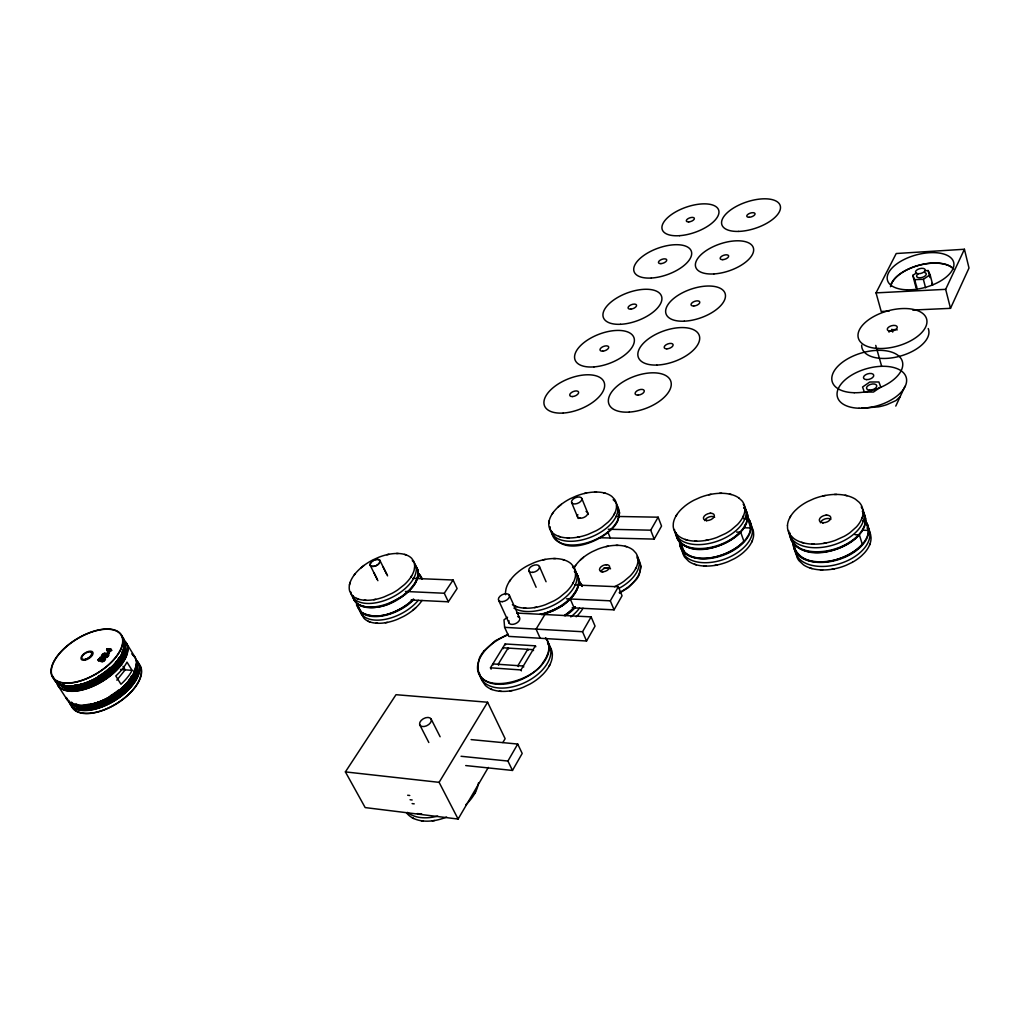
<?xml version="1.0" encoding="UTF-8"?>
<svg xmlns="http://www.w3.org/2000/svg" width="1020" height="1020" viewBox="0 0 1020 1020"><rect width="100%" height="100%" fill="white"/><g stroke="black" fill="none" stroke-linecap="round" stroke-linejoin="round"><path stroke-width="1.5" d="M796.008 550.966L796.824 556.741A38.543 23.409 -16.6 0 0 798.928 560.617L803.607 564.952A38.543 23.409 -16.6 0 0 846.001 565.348L852.401 562.288M862.461 530.617A12.495 7.522 -16.2 0 0 862.652 530.298L863.264 529.24A15.797 9.499 -16.2 0 0 863.557 528.64L863.953 527.812A17.365 10.429 -16.3 0 0 864.208 527.238L864.616 526.154A10.225 6.146 -16.1 0 0 864.769 525.733L865.495 518.313L862.423 511.39M793.292 544.438C801.937 575.14 852.35 560.975 865.368 540.154A12.214 7.408 -16.1 0 0 865.572 539.797L866.171 538.726A15.517 9.397 -16.2 0 0 866.49 538.114L866.885 537.272A16.154 9.779 -16.2 0 0 867.166 536.584L867.472 535.793A13.362 8.083 -16.1 0 0 867.663 535.232L868.045 533.894M679.588 541.442C685.504 572.131 735.458 555.798 747.099 537.349M548.785 523.515L549.155 520.825M478.456 782.901L478.252 784.214A40.877 26.201 -29.3 0 1 467.657 802.918L465.911 804.652M747.328 520.531L747.545 514.922L745.39 509.63M868.071 533.817L868.122 526.422L865.534 521.08M417.767 577.294L417.792 570.04L414.388 564.889M414.451 584.511C418.315 579.067 420.38 570.461 414.885 565.348M349.452 584.983L350.192 582.241M750.121 531.254L750.745 524.127M747.316 520.621L746.423 523.438A9.779 5.75 -19 0 1 746.245 523.859L745.786 524.892A16.626 9.766 -19.2 0 1 745.505 525.44L745.072 526.243A15.121 8.899 -19.1 0 1 744.74 526.817L744.103 527.837A11.96 7.051 -19.1 0 1 743.899 528.156M417.728 577.486L415.318 583.108A9.269 5.125 -26.4 0 1 415.076 583.516L414.451 584.524A15.746 8.683 -26.5 0 1 414.094 585.072L413.533 585.85A14.331 7.918 -26.5 0 1 413.125 586.411L412.348 587.405A10.238 5.661 -26.5 0 1 412.08 587.724L409.721 590.35M750.082 531.356L749.624 532.618A12.788 7.574 -19 0 1 749.394 533.154L749.062 533.919A15.466 9.154 -19.1 0 1 748.731 534.582L748.297 535.385A14.866 8.81 -19.1 0 1 747.966 535.984L747.316 537.005A11.692 6.936 -19.1 0 1 747.125 537.31M547.23 655.184C549.64 649.727 549.729 642.549 545.572 637.793M869.575 545.037L870.136 543.545M861.568 519.18L862.168 517.612M547.204 655.274L546.554 656.701A13.12 8.02 -24.9 0 1 546.248 657.301L545.815 658.142A15.912 9.715 -25 0 1 545.394 658.869L544.858 659.761A15.274 9.346 -25 0 1 544.438 660.412L543.66 661.546A8.351 5.125 -24.9 0 1 543.405 661.891C531.93 684.05 467.198 698.585 479.629 657.632M751.715 542.079L752.352 540.638M742.866 517.114L743.554 515.61M912.709 310.054L950.5 308.346L969 268.03L964.423 249.262L896.21 253.521L876.04 292.88L881.216 311.483L889.083 311.125M895.777 406.087L904.995 386.248M950.5 308.346L945.668 289.336L964.423 249.262M609.501 567.847L603.712 568.14M635.486 568.943L636.225 567.49M583.006 608.2L582.956 608.277A36.796 21.854 -23.9 0 1 577.039 615.965L576.172 616.794M549.079 666.264L549.958 664.594M474.619 793.688L475.626 791.775M613.874 514.87L614.639 513.43M572.577 583.924L573.418 582.369M789.684 517.931L790.538 516.4M572.144 607.805L614.065 609.845L622.047 595.769L618.362 586.768L574.719 584.983M599.314 537.731L654.177 539.095L661.546 526.078L658.142 517.191L615.94 516.439M465.719 765.561L512.473 770.444L522.202 753.448L517.726 744.052L471.112 739.602M507.577 617.227L503.982 619.828L504.619 627.351L508.776 636.391L586.538 641.006L595.055 626.127L591.128 616.883L516.707 613.071M614.065 609.845L610.33 600.818L618.362 586.768M654.177 539.095L650.709 530.183L658.142 517.191M512.473 770.444L507.922 761.047L517.726 744.052M586.538 641.006L582.56 631.737L591.128 616.883M502.86 742.56L505.129 738.684L487.598 702.232L396.002 694.697L345.397 771.898L365.173 807.585L458.107 819.06L488.325 767.41M521.386 670.854L520.965 669.949L535.385 645.826L505.142 643.952L490.467 667.794L491.117 669.158M544.897 614.512L536.086 629.123L540.179 638.252M458.107 819.06L439.11 782.34L487.598 702.232M422.025 600.397L421.987 600.474A35.062 19.495 -26.8 0 1 403.589 616.424L397.596 619.255A35.062 19.495 -26.8 0 1 363.974 618.286L361.462 614.129A35.062 19.495 -26.8 0 1 361.131 612.943M676.018 515.954L676.936 514.488M410.716 577.371L411.647 575.892M862.435 530.655C849.239 551.31 799.221 565.96 790.168 535.13M411.124 600.002L448.354 601.8L457.113 588.54L453.084 580.01L412.87 578.365M405.437 591.472L444.274 593.245L453.084 580.01M574.693 566.827L575.637 565.411M900.15 396.678L895.93 400.579L887.005 404.596A38.275 20.642 -15.7 0 1 883.396 405.705L882.198 406.024A32.296 17.467 -15.7 0 1 878.539 406.84L861.326 408.242M414.26 584.804C401.969 600.984 377.566 613.67 357.829 604.286M509.464 581.375L510.51 579.857M552.279 513.799L553.261 512.397M108.579 655.222A2.333 1.173 -31.3 0 1 106.998 657.186A2.359 1.186 -31.3 0 1 105.621 657.568L105.455 655.975A2.167 1.084 -31.3 0 0 106.361 655.758M100.916 659.991L102 661.738L102.459 661.1A2.167 1.084 -31.4 0 0 103.517 660.845A1.594 0.803 -31.4 0 0 104.588 659.341A2.066 1.033 -31.4 0 0 102.79 659.162L102.178 658.155A1.721 0.867 -31.4 0 0 100.916 659.991L97.945 659.825L100.687 657.365L101.286 658.333L99.628 660.335L99.029 659.366L100.687 657.365M105.608 657.581L105.455 655.975M103.989 658.372A1.594 0.803 -31.4 0 1 102.931 659.876A2.167 1.084 -31.4 0 1 101.885 660.106L101.401 660.781A2.295 1.147 -31.4 0 0 102.918 660.361A2.524 1.262 -31.4 0 0 104.677 657.862A2.856 1.428 -31.4 0 0 102.14 657.658M742.942 529.469L743.873 528.194M742.93 529.495C729.708 546.758 685.249 562.16 676.183 534.021M354.144 575.076L355.253 573.635M483.786 651.13L482.74 652.507A9.881 5.929 -25.8 0 0 482.422 652.953L481.657 654.062A16.855 10.149 -25.8 0 0 481.287 654.662L480.751 655.528A15.325 9.218 -25.8 0 0 480.407 656.14L479.821 657.25A8.466 5.087 -26 0 0 479.642 657.594M483.811 651.104L495.095 640.891L508.164 634.198M116.828 680.187L125.192 669.821L123.012 666.289M108.158 651.015L109.216 649.727L109.803 650.671L108.745 651.946L107.342 649.587L109.216 649.727M110.096 649.281L111.677 650.288L110.287 650.696C108.655 656.051 103.887 646.285 109.624 649.243L110.542 648.745L110.683 650.212L110.542 648.745M109.318 653.157L108.184 652.175L108.324 653.641L109.318 653.157L107.763 651.5L111.091 649.357M106.896 649.039L107.482 649.982L111.116 649.689M107.737 652.711L108.732 652.213M97.945 659.825L98.557 660.794L101.286 658.333M107.482 649.982L106.577 649.434M409.517 590.554L404.736 594.826M575.063 606.887L565.029 615.264M98.557 660.794L101.516 660.96A1.721 0.867 -31.4 0 1 102.79 659.137M415.803 607.716L412.666 610.444M580.456 559.903L583.44 557.328M558.246 506.927L561.306 504.352M360.685 568.089L363.885 565.501M408.943 603.253L413.559 599.11C400.567 611.299 379.44 621.511 362.151 612.676M407.375 604.452L403.678 606.976M403.206 595.999L387.664 604.337M566.419 614.346L567.783 613.377L565.22 615.149M562.556 605.434L563.92 604.465L553.72 610.444L541.582 614.626M916.138 273.13L912.785 275.387L914.698 279.633L923.368 279.327L930.112 274.762L928.136 270.542L925.255 270.644M916.585 286.084L915.756 286.633L912.785 275.387M403.639 606.989C392.254 613.823 377.706 619.012 364.65 614.091C358.594 612.217 351.594 595.234 361.335 612.051M619.561 593.092L628.524 587.482L636.569 579.296A7.879 4.692 -21.9 0 0 636.799 578.952L637.462 577.97A14.191 8.441 -22 0 0 637.793 577.422L638.252 576.644A15.593 9.269 -22 0 0 638.545 576.109L639.055 575.101A9.167 5.457 -21.8 0 0 639.234 574.693L640.891 566.406L638.01 559.304M614.435 586.729L618.375 584.766A34.999 20.566 -22.4 0 0 623.857 581.349L630.054 576.109A34.999 20.566 -22.4 0 0 637.908 561.778L637.806 557.761A34.999 20.566 -22.4 0 0 635.894 553.031L633.203 550.111A34.999 20.566 -22.4 0 0 597.988 549.091L592.148 551.731A34.999 20.566 -22.4 0 0 573.865 568.255M387.511 604.388C376.584 608.634 356.337 611.248 352.996 596.203L354.208 600.27L357.051 603.7M543.38 614.18L559.763 607.231A37.026 21.688 -23.9 0 0 574.948 571.978M542.232 614.473C554.383 611.413 566.074 604.936 573.801 594.889A8.351 4.947 -23.4 0 0 574.056 594.533L574.795 593.474A15.058 8.887 -23.5 0 0 575.178 592.888L575.688 592.046A16.549 9.754 -23.5 0 0 576.019 591.485L576.593 590.401A9.728 5.737 -23.4 0 0 576.81 589.981C579.921 584.077 579.844 575.943 574.362 571.429M584.447 493.463L586.513 493.017M386.873 554.714L388.849 554.293M708.785 494.764L710.978 494.292M822.974 495.962L825.282 495.478M606.097 546.605L608.137 546.184M543.112 559.852L545.241 559.419M577.384 537.247L579.513 536.839M373.702 599.722L375.73 599.339M705.585 540.447L707.842 540.039M385.356 622.748L387.37 622.391M823.599 543.405L825.983 542.971M714.79 565.411L717.034 565.003M534.391 607.601L536.584 607.206M831.988 569.262L834.36 568.841M509.911 690.935L512.142 690.565M432.327 820.845L434.673 820.513M876.04 292.88L945.668 289.336M710.047 513.277L710.863 513.251M825.971 515.176L826.85 515.138M605.893 564.723L606.645 564.697M594.571 492.061L596.496 492.035M719.623 493.31L721.701 493.285M834.462 494.458L836.693 494.432M616.08 545.343L617.98 545.356M396.423 553.477L398.195 553.477M553.541 558.552L555.517 558.565M743.606 518.721L747.622 518.785L750.822 527.926L745.48 527.824L744.562 525.211M862.754 520.85L865.636 520.901L868.53 530.375L862.793 530.247M608.303 529.252L650.709 530.183M736.631 532.083L740.673 532.172L743.912 541.339A37.051 21.841 -19.6 0 1 703.239 558.246A37.051 21.841 -19.6 0 1 679.613 541.008M855.015 534.709L859.363 534.799L862.308 544.297A38.658 23.332 -16.7 0 1 820.131 561.829A38.658 23.332 -16.7 0 1 793.292 543.889M567.26 537.91L569.185 537.961M694.671 541.135L696.762 541.186M811.933 544.106L814.189 544.157M703.953 566.024L706.044 566.087M820.424 569.887L822.668 569.963M566.47 598.817L610.33 600.818M364.28 600.206L366.053 600.295M523.987 608.098L525.963 608.188M504.619 627.351L582.56 631.737M375.985 623.182L377.744 623.284M490.467 667.794L520.965 669.949M110.683 650.212L111.677 650.288M822.4 522.673L823.229 522.737M107.342 649.587L109.803 650.671M107.827 655.222L107.227 654.253A3.175 1.594 -31.4 0 0 106.845 654.037L106.819 653.999A5.036 2.524 -31.4 0 0 106.029 653.833L106.628 654.789A5.036 2.524 -31.4 0 1 107.419 654.967L107.457 654.98A3.175 1.594 -31.4 0 1 107.788 655.159M106.628 654.789L106.501 654.789A2.218 1.109 -31.4 0 1 104.792 657.135A2.831 1.415 -31.3 0 1 102.217 656.893L101.566 655.949A2.461 1.237 -31.3 0 1 104.448 653.284A7.165 3.583 -31.4 0 1 107.572 653.59A2.55 1.275 -31.3 0 1 108.094 654.215A2.333 1.173 -31.3 0 1 106.399 656.23L106.998 657.186M706.12 520.506L706.898 520.57M499.341 691.216L501.343 691.369M579.666 518.147L580.38 518.211M120.551 669.451L132.09 670.382A40.111 20.234 -31.7 0 1 120.959 684.241L115.795 675.954A40.239 20.132 -31.6 0 0 126.99 662.107L132.09 670.382M601.8 571.723L602.501 571.786M461.065 756.279L507.922 761.047M345.397 771.898L439.11 782.34M421.273 820.756L423.351 821.011M845.121 495.261L847.072 495.694M729.491 494.088L731.263 494.509M603.611 492.8L605.217 493.208M625.005 546.248L626.599 546.694M801.618 542.359L803.53 542.908M562.785 559.559L564.417 560.044M810.173 568.051L812.06 568.612M685.198 539.465L686.932 539.988M99.029 659.366L100.852 660.705A2.524 1.262 -31.4 0 1 102.727 658.563L102.14 657.645A2.524 1.262 -31.4 0 0 100.24 659.736M99.628 660.335L100.852 660.705M694.543 564.264L696.265 564.799M404.634 554.408L406.049 554.854M558.679 536.329L560.222 536.813M515.24 606.16L516.808 606.734M356.617 598.408L357.969 598.944M368.347 621.308L369.699 621.856M490.505 688.895L492.086 689.558M517.242 613.186L518.211 613.632M516.757 612.931L517.854 613.479M412.182 817.696L413.788 818.537M738.799 497.9L741.974 500.82A37.294 21.675 -19.6 0 1 744.472 505.627L744.919 509.732A37.294 21.675 -19.6 0 1 737.485 524.535L731.11 530.017A37.294 21.675 -19.6 0 1 725.386 533.6L716.856 537.463A37.294 21.675 -19.6 0 1 678.109 535.64L675.278 532.466A37.294 21.675 -19.6 0 1 673.2 526.091L673.327 523.273A37.294 21.675 -19.6 0 1 681.781 508.789L684.828 506.111A37.294 21.675 -19.6 0 1 693.919 500.233L700.115 497.441A37.294 21.675 -19.6 0 1 738.773 497.875M418.442 573.265L421.987 578.99A35.113 19.456 -26.8 0 0 420.329 577.282M418.939 573.737L421.987 578.99M616.73 505.818L619.586 512.792L617.776 520.952A9.358 5.317 -21.9 0 1 617.584 521.347L617.113 522.24A15.912 9.027 -22 0 1 616.756 522.865L616.271 523.642A14.484 8.224 -22 0 1 615.927 524.191L615.238 525.172A8.032 4.577 -21.9 0 1 615.022 525.466C602.794 541.594 561.421 558.731 552.011 532.376M547.931 644.321L548.582 645.022M743.809 507.705L744.702 508.7M747.048 516.872L747.94 517.867M579.118 581.26L581.961 585.977M548.938 645.405L550.583 647.802A38.02 23.205 -25.4 0 1 552.368 654.865L552.126 658.002A38.02 23.205 -25.4 0 1 542.844 674.411L539.58 677.458A38.02 23.205 -25.4 0 1 529.915 684.101L523.4 687.212A38.02 23.205 -25.4 0 1 485.265 685.338L482.014 680.557A38.02 23.205 -25.4 0 1 481.159 677.726M406.406 812.672L406.929 813.348A40.877 26.201 -29.3 0 0 446.632 817.046M747.991 517.931L750.745 524.05M57.77 685.287L67.039 699.554M102.918 659.838L103.517 660.807M102.918 660.348L103.517 661.317A2.295 1.147 -31.4 0 1 102 661.738M100.024 657.313L100.623 658.282M101.86 660.131L102.459 661.1M100.317 660.59L100.929 661.559M105.417 654.151L106.016 655.12M107.342 654.636L107.941 655.605A1.517 0.752 -31.3 0 1 106.96 656.701L106.361 655.745A1.517 0.752 -31.3 0 0 107.317 654.649M104.448 653.272L105.047 654.241A7.165 3.583 -31.4 0 1 108.171 654.559A2.55 1.275 -31.3 0 1 108.694 655.171L107.661 653.514M105.34 654.776A2.053 1.02 -31.4 0 0 104.193 654.955L103.594 654.011A2.053 1.02 -31.4 0 1 104.741 653.82L105.353 654.763A1.861 0.931 -31.4 0 1 106.055 655.095A1.555 0.778 -31.4 0 1 104.754 656.612A1.734 0.867 -31.4 0 1 103.033 656.497A1.734 0.867 -31.4 0 1 104.155 654.904M101.617 655.924A2.831 1.415 -31.3 0 0 104.193 656.179L104.792 657.148M104.754 657.823L105.366 658.78A2.524 1.262 -31.4 0 1 103.517 661.304M108.248 651.538L108.834 652.468M108.298 652.749L108.885 653.68M110.058 648.707L111.282 650.773M109.624 649.243L110.198 650.186M109.701 649.765L110.287 650.696M125.957 642.409L134.729 656.74M107.916 650.53L108.745 651.946M419.794 724.888L428.821 742.509M431.167 719.113A6.388 3.901 -28.3 0 1 424.065 726.533A6.388 3.901 -28.3 0 1 421.222 720.388A6.388 3.901 -28.3 0 1 431.167 719.113L440.117 736.759M383.176 567.145L386.899 574.515M370.209 565.322L377.897 580.686M379.95 560.49A5.431 2.92 -26.6 0 1 373.753 566.393A5.431 2.92 -26.6 0 1 371.548 561.841A5.431 2.92 -26.6 0 1 379.95 560.49L387.575 575.879M373.983 572.73L377.221 579.322M444.274 593.245L448.354 601.8M493.285 664.823L492.851 663.918L523.311 666.022L523.732 666.94M932.599 285.154L931.77 283.369M498.576 665.193L498.155 664.288L508.075 648.082L508.495 648.988M505.142 643.952L505.55 644.857M503.217 648.656L502.796 647.751L533.09 649.663L533.511 650.581M518.338 666.557L517.918 665.652L527.735 649.319L528.143 650.237M498.64 600.346L509.018 623.016M917.324 290.152L915.82 286.798M535.385 645.826L535.806 646.731M509.235 595.03L519.511 617.737M528.832 570.703L536.125 587.265M539.44 566.533L546.07 581.744M570.282 598.995L574.107 607.907M571.582 502.478L578.2 518.466M581.795 498.461A5.482 3.034 -22.4 0 1 575.025 503.956A5.482 3.034 -22.4 0 1 573.253 499.009A5.482 3.034 -22.4 0 1 581.795 498.461L588.349 514.475M607.907 532.147L610.279 537.999M681.028 543.469L684.458 552.508M875.746 345.397L881.675 366.32M891.926 329.231L892.717 332.086M914.698 279.633L917.299 289.489M923.368 279.327L925.586 287.793M930.112 274.762L932.662 284.644M928.136 270.542L929.959 277.58M682.533 550.685L682.966 553.401A36.95 21.93 -19.5 0 0 684.637 557.137L688.666 561.293A36.95 21.93 -19.5 0 0 728.153 561.637L734.413 558.654A36.95 21.93 -19.5 0 0 743.44 552.419L746.385 549.601A36.95 21.93 -19.5 0 0 753.665 534.722L753.487 531.917A36.95 21.93 -19.5 0 0 751.51 526.843M676.171 532.631L676.183 533.944M924.732 272.57A4.985 2.461 -15.2 0 1 925.076 275.999A4.985 2.461 -15.2 0 1 918.357 277.657A4.985 2.461 -15.2 0 1 917.579 274.329M890.817 286.097A33.443 16.588 -15.2 0 1 918.038 265.582A33.443 16.588 -15.2 0 1 952.897 268.413M110.122 667.475A35.407 17.608 -31.6 0 1 98.035 676.49M118.919 657.989A35.419 17.62 -31.6 0 1 74.218 685.312M122.655 637.64A40.035 19.877 -31.5 0 1 98.264 676.796A40.035 19.877 -31.5 0 1 53.971 678.351M123.981 643.48A38.033 18.972 -31.6 0 1 102.892 679.69A38.033 18.972 -31.6 0 1 59.785 684.203M123.586 643.697A37.561 18.742 -31.6 0 1 102.739 679.473A37.561 18.742 -31.6 0 1 60.167 683.923M123.866 644.971A37.115 18.513 -31.6 0 1 102.586 679.192A37.115 18.513 -31.6 0 1 61.302 684.675M123.968 646.246A36.694 18.309 -31.6 0 1 102.395 678.886A36.694 18.309 -31.6 0 1 62.526 685.261M123.917 647.534A36.325 18.118 -31.6 0 1 101.082 679.231A36.325 18.118 -31.6 0 1 62.73 684.866M123.713 648.809A35.993 17.952 -31.6 0 1 100.878 678.874A35.993 17.952 -31.6 0 1 63.954 685.287M123.331 648.682A35.725 17.812 -31.6 0 1 100.661 678.517A35.725 17.812 -31.6 0 1 64.005 684.892M123.037 649.893A35.534 17.71 -31.6 0 1 101.541 677.484A35.534 17.71 -31.6 0 1 66.555 685.784M122.642 651.117A35.419 17.646 -31.6 0 1 101.337 677.14A35.419 17.646 -31.6 0 1 67.932 685.886M122.425 650.849A35.381 17.62 -31.6 0 1 102.217 676.145A35.381 17.62 -31.6 0 1 69.373 685.912M119.034 658.18A35.419 17.62 -31.6 0 1 74.345 685.504M118.651 658.818A35.572 17.71 -31.6 0 1 75.34 685.44M124.325 641.057A39.958 19.928 -31.6 0 1 103.135 680.71A39.958 19.928 -31.6 0 1 57.158 683.26M118.562 690.094A35.139 17.812 -31.8 0 1 110.262 695.869M131.758 675.648A35.152 17.837 -31.8 0 1 92.807 703.787M88.612 704.438A35.152 17.837 -31.8 0 1 86.623 704.59M133.097 655.375A39.729 20.107 -31.8 0 1 112.251 695.168A39.729 20.107 -31.8 0 1 66.402 697.501M137.929 663.268A39.601 20.209 -31.9 0 1 117.262 703.111A39.601 20.209 -31.9 0 1 71.502 705.343M136.489 663.829A37.74 19.189 -31.8 0 1 112.786 700.447A37.74 19.189 -31.8 0 1 71.515 702.104M136.081 664.033A37.281 18.959 -31.8 0 1 113.819 699.516A37.281 18.959 -31.8 0 1 72.56 703.035M136.208 665.397A36.835 18.73 -31.8 0 1 114.788 698.521A36.835 18.73 -31.8 0 1 74.664 704.769M136.157 666.774A36.414 18.513 -31.8 0 1 113.488 698.904A36.414 18.513 -31.8 0 1 74.932 704.399M135.953 668.138A36.044 18.322 -31.8 0 1 112.187 699.235A36.044 18.322 -31.8 0 1 75.123 704.004M135.532 668.062A35.713 18.156 -31.8 0 1 113.08 698.215A35.713 18.156 -31.8 0 1 76.347 704.45M135.163 667.934A35.458 18.016 -31.8 0 1 112.863 697.858A35.458 18.016 -31.8 0 1 76.398 704.042M134.78 670.65A35.267 17.914 -31.8 0 1 113.743 696.826A35.267 17.914 -31.8 0 1 80.44 705.457M134.5 670.408A35.152 17.85 -31.8 0 1 114.597 695.806A35.152 17.85 -31.8 0 1 81.931 705.457M134.296 670.14A35.113 17.837 -31.8 0 1 115.451 694.786A35.113 17.837 -31.8 0 1 83.487 705.368M131.886 675.839A35.139 17.837 -31.8 0 1 86.738 704.782M130.624 678.172A35.305 17.914 -31.8 0 1 87.72 704.718M136.068 660.233A39.652 20.171 -31.8 0 1 115.336 700.064A39.652 20.171 -31.8 0 1 69.551 702.334M85.616 659.239A5.648 2.792 -31.5 0 0 91.596 652.762A5.648 2.792 -31.5 0 0 83.117 655.095A5.648 2.792 -31.5 0 0 85.616 659.239A5.495 2.716 -31.5 0 0 90.844 656A5.495 2.716 -31.5 0 0 91.316 652.43M121.571 635.932A40.366 20.043 -31.5 0 1 98.302 676.974A40.366 20.043 -31.5 0 1 53.142 676.426M122.935 639.591A40.29 20.094 -31.6 0 1 103.147 680.901A40.29 20.094 -31.6 0 1 56.329 681.334M131.695 653.896A40.06 20.272 -31.8 0 1 114.01 694.225A40.06 20.272 -31.8 0 1 66.121 697.667M138.184 663.076A39.933 20.374 -31.9 0 1 117.351 703.264A39.933 20.374 -31.9 0 1 71.209 705.509M136.336 660.055A39.984 20.336 -31.8 0 1 113.666 701.301A39.984 20.336 -31.8 0 1 68.697 700.396M102.752 658.627A2.856 1.428 -31.4 0 1 105.315 658.805M102.178 658.193A2.066 1.033 -31.4 0 1 104.014 658.359M106.399 656.243A2.359 1.186 -31.3 0 1 105.022 656.599M102.191 656.905A2.461 1.237 -31.4 0 1 105.047 654.253M105.94 653.794A2.231 1.109 -31.3 0 1 104.193 656.166M106.96 656.727A2.167 1.084 -31.3 0 1 106.08 656.918M104.142 655.592A1.734 0.867 -31.3 0 1 102.433 655.528A1.734 0.867 -31.3 0 1 103.555 653.935M104.741 653.833A1.861 0.931 -31.3 0 1 105.455 654.126A1.555 0.778 -31.3 0 1 104.155 655.656M409.759 795.485A41.31 25.933 -29 0 1 407.668 795.23M412.156 799.973A41.233 25.984 -29.1 0 1 410.065 799.731M414.222 803.849A41.17 26.023 -29.1 0 1 412.118 803.594M421.693 813.96A40.991 26.125 -29.2 0 1 417.435 813.565M437.682 816.089A40.928 26.163 -29.3 0 1 407.503 812.379M517.65 616.514A5.878 3.481 -24.9 0 1 519.014 620.963A5.878 3.481 -24.9 0 1 511.989 624.393A5.878 3.481 -24.9 0 1 508.993 620.746M545.776 638.316A38.122 23.128 -25.4 0 1 525.517 677.56A38.122 23.128 -25.4 0 1 478.648 673.544A38.122 23.128 -25.4 0 1 507.679 635.052M547.459 642.09A38.071 23.167 -25.4 0 1 524.025 682.941A38.071 23.167 -25.4 0 1 479.375 672.983M575.408 607.372A36.898 21.79 -23.9 0 1 565.475 615.736M578.353 580.852A36.898 21.79 -23.9 0 1 582.19 586.475M579.526 608.086A36.847 21.828 -23.9 0 1 570.779 616.909M575.127 571.825A37.039 21.675 -23.9 0 1 572.284 595.909A37.039 21.675 -23.9 0 1 539.771 614.371M518.453 613.275A37.039 21.675 -23.9 0 1 516.987 612.599M572.513 567.069A37.102 21.637 -23.9 0 1 561.153 600.678A37.102 21.637 -23.9 0 1 513.914 608.073M512.397 604.745A37.141 21.599 -23.9 0 0 545.445 604.694L553.987 600.831A37.141 21.599 -23.9 0 0 559.852 597.184L566.572 591.587A37.141 21.599 -23.9 0 0 575.446 576.249L575.535 571.939A37.141 21.599 -23.9 0 0 573.763 566.865L571.123 563.741A37.141 21.599 -23.9 0 0 534.569 562.479L528.36 565.284A37.141 21.599 -23.9 0 0 519.027 571.238L515.801 573.979A37.141 21.599 -23.9 0 0 506.009 588.973L505.537 591.919A37.141 21.599 -23.9 0 0 505.601 594.736M578.684 580.813A36.911 21.777 -23.9 0 1 581.948 585.952M575.229 606.709A36.911 21.777 -23.9 0 1 564.341 615.71M414.923 565.08A35.292 19.316 -26.7 0 1 393.427 601.175A35.292 19.316 -26.7 0 1 352.703 595.654M412.284 560.643A35.33 19.278 -26.7 0 1 392.598 597.07A35.33 19.278 -26.7 0 1 350.867 592.097M418.608 573.725A35.152 19.418 -26.8 0 1 422.025 578.697M413.942 599.569A35.152 19.418 -26.8 0 1 378.203 616.488A35.152 19.418 -26.8 0 1 357.459 603.802M418.289 600.27A35.113 19.456 -26.8 0 1 381.952 619.867A35.113 19.456 -26.8 0 1 359.269 607.333M636.888 557.774A34.909 20.629 -22.4 0 1 619.216 592.594M637.143 556.206A34.961 20.591 -22.4 0 1 619.688 587.966M600.895 571.595A5.342 3.149 -22.4 0 1 605.536 567.987A5.342 3.149 -22.4 0 1 610.546 568.828M616.552 505.295A35.623 20.094 -22.4 0 1 593.079 540.651A35.623 20.094 -22.4 0 1 551.769 531.803M613.147 499.736A35.674 20.043 -22.4 0 1 592.556 536.456A35.674 20.043 -22.4 0 1 550.175 526.792M586.041 511.39A5.457 3.06 -22.4 0 1 586.704 515.508A5.457 3.06 -22.4 0 1 579.895 518.173A5.457 3.06 -22.4 0 1 577.843 514.603M745.365 509.286A37.192 21.751 -19.6 0 1 718.513 545.216A37.192 21.751 -19.6 0 1 675.954 533.345M743.185 504.262A37.243 21.713 -19.6 0 1 718.169 540.906A37.243 21.713 -19.6 0 1 674.488 529.495M704.718 520.608A5.686 3.315 -19.6 0 1 709.078 516.961A5.686 3.315 -19.6 0 1 714.663 517.216M748.157 518.466A37.051 21.854 -19.6 0 1 722.287 555.568A37.051 21.854 -19.6 0 1 679.804 542.117M750.325 523.451A37 21.892 -19.6 0 1 722.619 559.814A37 21.892 -19.6 0 1 681.245 545.929M747.328 517.153A37.051 21.841 -19.6 0 1 750.822 527.926M744.141 508.062A37.179 21.751 -19.6 0 1 747.622 518.785M740.673 532.172A37.179 21.751 -19.6 0 1 701.569 549.104A37.179 21.751 -19.6 0 1 676.209 534.314M862.461 511.02A38.811 23.243 -16.8 0 1 834.526 549.079A38.811 23.243 -16.8 0 1 789.977 533.026M861.212 506.991A38.862 23.192 -16.8 0 1 834.373 544.654A38.862 23.192 -16.8 0 1 788.613 530.528M820.424 522.763A5.941 3.544 -16.8 0 1 824.785 518.989A5.941 3.544 -16.8 0 1 830.79 519.256M865.725 521.704A38.645 23.345 -16.7 0 1 837.968 559.801A38.645 23.345 -16.7 0 1 793.509 543.571M867.803 526.932A38.594 23.383 -16.7 0 1 838.108 564.149A38.594 23.383 -16.7 0 1 794.835 547.51M852.465 562.25A38.543 23.409 -16.6 0 0 861.594 555.785L864.514 552.853A38.543 23.409 -16.6 0 0 871.029 537.4L870.596 534.493A38.543 23.409 -16.6 0 0 867.038 528.041M865.699 521.322A38.658 23.332 -16.7 0 1 868.53 530.375M862.818 511.887A38.798 23.243 -16.8 0 1 865.636 520.901M859.363 534.799A38.798 23.243 -16.8 0 1 817.033 552.394A38.798 23.243 -16.8 0 1 790.156 534.582M890.498 286.671A33.673 16.702 -15.2 0 1 918.14 265.429A33.673 16.702 -15.2 0 1 953.611 268.834M928.238 328.542A34.553 17.965 -15.5 0 1 898.403 356.605A34.553 17.965 -15.5 0 1 861.683 345.117M888.956 332.086A5.151 2.665 -15.6 0 1 897.23 329.893M787.453 525.529L787.555 528.411A38.913 23.167 -16.8 0 0 790.347 535.079L793.662 538.381A38.913 23.167 -16.8 0 0 835.444 540.307L844.254 536.303A38.913 23.167 -16.8 0 0 850.093 532.567L856.456 526.894A38.913 23.167 -16.8 0 0 863.099 511.504L862.257 507.246A38.913 23.167 -16.8 0 0 859.146 502.261L855.436 499.201A38.913 23.167 -16.8 0 0 813.896 498.729L807.509 501.623A38.913 23.167 -16.8 0 0 798.265 507.718L795.23 510.484A38.913 23.167 -16.8 0 0 787.453 525.529M414.719 566.062L414.158 570.129A35.381 19.252 -26.7 0 1 404.443 584.587L397.787 589.866A35.381 19.252 -26.7 0 1 392.088 593.308L383.966 596.968A35.381 19.252 -26.7 0 1 351.454 594.52L349.758 591.345A35.381 19.252 -26.7 0 1 372.976 559.865L378.879 557.213A35.381 19.252 -26.7 0 1 411.659 558.322L413.712 561.28A35.381 19.252 -26.7 0 1 414.719 566.062M616.552 506.455L616.437 507.794A35.713 20.017 -22.4 0 1 608.239 521.985L601.876 527.225A35.713 20.017 -22.4 0 1 596.266 530.681L588.055 534.378A35.713 20.017 -22.4 0 1 552.47 532.669L550.137 529.635A35.713 20.017 -22.4 0 1 570.218 498.716L576.185 496.039A35.713 20.017 -22.4 0 1 611.847 496.434L614.524 499.264A35.713 20.017 -22.4 0 1 616.399 503.867L616.552 506.455M380.09 560.936C379.644 564.914 373.894 567.808 370.464 565.705L370.069 564.876C370.54 560.911 376.252 558.029 379.695 560.107L380.09 560.936M880.77 386.988L873.49 392.05L864.361 392.05L862.55 387.026L869.792 382.015L878.883 381.977L880.77 386.988M918.382 273.717A4.985 2.448 -15.3 0 0 925.191 269.764A4.985 2.448 -15.3 0 0 917.515 269.548A4.985 2.448 -15.3 0 0 918.382 273.717M907.341 289.808A34.297 16.855 -15.3 0 0 953.713 262.459A34.297 16.855 -15.3 0 0 900.609 261.388A34.297 16.855 -15.3 0 0 907.341 289.808M76.666 681.806A40.086 19.839 -31.5 0 0 121.775 636.314A40.086 19.839 -31.5 0 0 62.577 650.225A40.086 19.839 -31.5 0 0 76.666 681.806M85.183 660.093A6.796 3.366 -31.5 0 0 92.935 652.405A6.796 3.366 -31.5 0 0 82.939 654.662A6.796 3.366 -31.5 0 0 85.183 660.093M76.576 682.023A40.417 20.005 -31.5 0 0 122.068 636.148A40.417 20.005 -31.5 0 0 62.373 650.186A40.417 20.005 -31.5 0 0 76.576 682.023M502.388 601.66A5.941 3.442 -24.8 0 0 509.35 595.272A5.941 3.442 -24.8 0 0 500.08 596.152A5.941 3.442 -24.8 0 0 502.388 601.66M532.504 572.399A5.712 3.277 -23.9 0 0 539.389 566.419A5.712 3.277 -23.9 0 0 530.502 567.069A5.712 3.277 -23.9 0 0 532.504 572.399M603.011 571.786A5.342 3.136 -22.4 0 0 609.552 566.291A5.342 3.136 -22.4 0 0 601.175 566.661A5.342 3.136 -22.4 0 0 603.011 571.786M706.643 520.557A5.699 3.315 -19.6 0 0 714.344 515.317A5.699 3.315 -19.6 0 0 705.674 514.845A5.699 3.315 -19.6 0 0 706.643 520.557M822.974 522.725A5.941 3.544 -16.8 0 0 830.764 517.293A5.941 3.544 -16.8 0 0 821.406 516.796A5.941 3.544 -16.8 0 0 822.974 522.725M638.099 395.135A4.845 2.499 -20.5 0 0 644.245 390.609A4.845 2.499 -20.5 0 0 636.735 391.03A4.845 2.499 -20.5 0 0 638.099 395.135M749.113 217.273A4.348 1.963 -18.3 0 0 755.068 213.741A4.348 1.963 -18.3 0 0 748.553 213.894A4.348 1.963 -18.3 0 0 749.113 217.273M688.755 221.914A4.246 1.9 -19.2 0 0 694.365 218.318A4.246 1.9 -19.2 0 0 687.901 218.739A4.246 1.9 -19.2 0 0 688.755 221.914M679.613 235.671A29.861 13.337 -19.2 0 0 718.717 210.248A29.861 13.337 -19.2 0 0 672.996 213.524A29.861 13.337 -19.2 0 0 679.613 235.671M738.684 231.412A30.689 13.859 -18.3 0 0 780.376 206.269A30.689 13.859 -18.3 0 0 734.043 207.697A30.689 13.859 -18.3 0 0 738.684 231.412M722.785 259.666A4.462 2.091 -18.7 0 0 728.637 255.841A4.462 2.091 -18.7 0 0 721.765 256.198A4.462 2.091 -18.7 0 0 722.785 259.666M660.922 263.632A4.361 2.014 -19.7 0 0 666.736 259.87A4.361 2.014 -19.7 0 0 660.131 260.215A4.361 2.014 -19.7 0 0 660.922 263.632M602.782 351.173A4.603 2.257 -20.9 0 0 608.685 346.928A4.603 2.257 -20.9 0 0 601.621 347.425A4.603 2.257 -20.9 0 0 602.782 351.173M630.819 309.137A4.488 2.142 -20.3 0 0 636.531 305.082A4.488 2.142 -20.3 0 0 629.595 305.643A4.488 2.142 -20.3 0 0 630.819 309.137M693.715 306.013A4.59 2.218 -19.2 0 0 699.784 302.009A4.59 2.218 -19.2 0 0 692.771 302.264A4.59 2.218 -19.2 0 0 693.715 306.013M666.85 348.84A4.705 2.359 -19.8 0 0 673.111 344.658A4.705 2.359 -19.8 0 0 665.971 344.836A4.705 2.359 -19.8 0 0 666.85 348.84M572.5 396.563A4.73 2.397 -21.7 0 0 578.62 392.139A4.73 2.397 -21.7 0 0 571.429 392.534A4.73 2.397 -21.7 0 0 572.5 396.563M651.359 278.026A30.383 14.012 -19.7 0 0 691.484 251.736A30.383 14.012 -19.7 0 0 645.265 254.452A30.383 14.012 -19.7 0 0 651.359 278.026M713.885 273.934A30.396 14.204 -18.7 0 0 753.334 247.745A30.396 14.204 -18.7 0 0 706.324 250.525A30.396 14.204 -18.7 0 0 713.885 273.934M620.491 324.296A30.97 14.777 -20.3 0 0 661.75 297.011A30.97 14.777 -20.3 0 0 615.009 299.102A30.97 14.777 -20.3 0 0 620.491 324.296M593.997 366.894A31.492 15.479 -20.9 0 0 633.981 337.747A31.492 15.479 -20.9 0 0 585.429 341.483A31.492 15.479 -20.9 0 0 593.997 366.894M656.765 365.058A32.372 16.18 -19.8 0 0 699.465 336.166A32.372 16.18 -19.8 0 0 650.059 337.735A32.372 16.18 -19.8 0 0 656.765 365.058M684.254 321.185A31.263 15.147 -19.2 0 0 725.194 293.747A31.263 15.147 -19.2 0 0 677.165 295.902A31.263 15.147 -19.2 0 0 684.254 321.185M563.244 413.049A32.041 16.231 -21.7 0 0 604.312 382.844A32.041 16.231 -21.7 0 0 555.288 385.993A32.041 16.231 -21.7 0 0 563.244 413.049M629.314 412.08A32.971 17.008 -20.5 0 0 670.739 381.059A32.971 17.008 -20.5 0 0 619.382 384.336A32.971 17.008 -20.5 0 0 629.314 412.08M859.069 408.229A35.751 19.291 -15.9 0 0 906.257 377.578A35.751 19.291 -15.9 0 0 850.196 376.01A35.751 19.291 -15.9 0 0 859.069 408.229M869.69 390.099A5.278 2.843 -15.9 0 0 876.728 385.624A5.278 2.843 -15.9 0 0 868.504 385.318A5.278 2.843 -15.9 0 0 869.69 390.099M866.643 379.618A5.291 2.831 -16 0 0 873.719 375.13A5.291 2.831 -16 0 0 865.47 374.85A5.291 2.831 -16 0 0 866.643 379.618M854.212 392.725A36.49 19.418 -16 0 0 902.394 361.577A36.49 19.418 -16 0 0 845.261 360.289A36.49 19.418 -16 0 0 854.212 392.725M878.449 348.483A35.445 18.258 -15.6 0 0 926.772 319.668A35.445 18.258 -15.6 0 0 872.189 317.424A35.445 18.258 -15.6 0 0 878.449 348.483M890.167 331.181A5.151 2.652 -15.6 0 0 897.268 327.037A5.151 2.652 -15.6 0 0 889.376 326.642A5.151 2.652 -15.6 0 0 890.167 331.181"/></g></svg>
